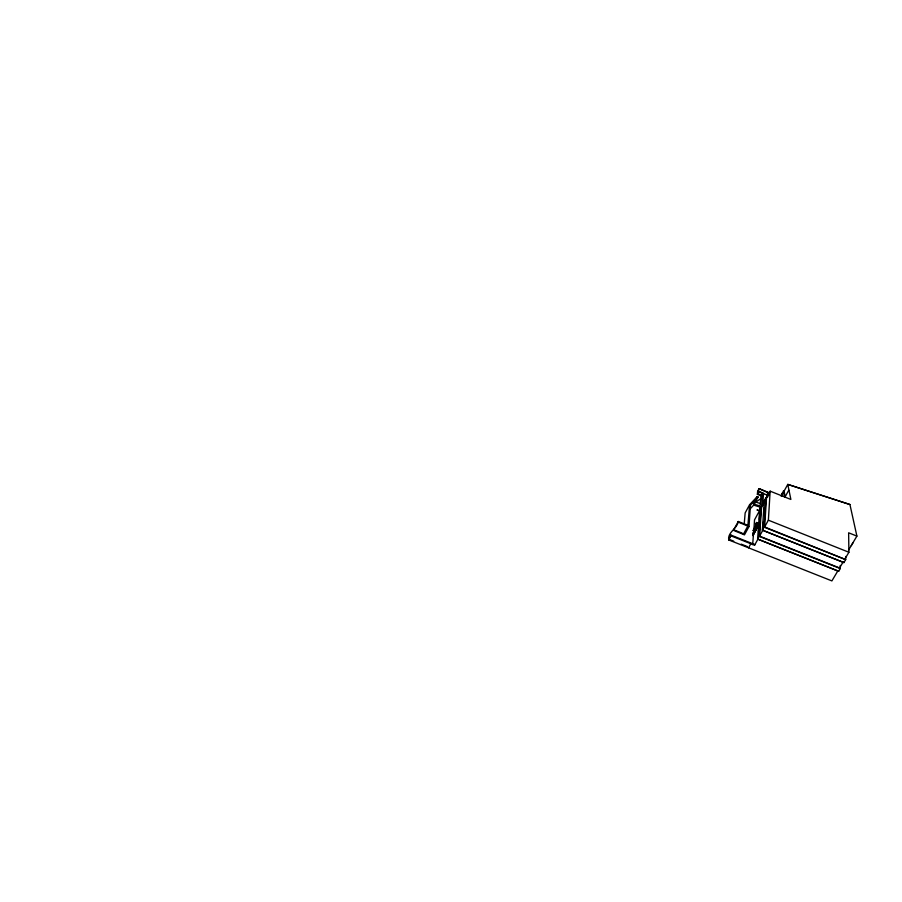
<?xml version="1.0" encoding="UTF-8"?>
<svg xmlns="http://www.w3.org/2000/svg" width="902" height="902" viewBox="0 0 902 902"><rect width="100%" height="100%" fill="white"/><g stroke="black" fill="none" stroke-linecap="round" stroke-linejoin="round"><path stroke-width="1.35" d="M753.711 533.093L754.523 519.868L764.231 502.042M762.754 505.379L763.509 493.247L758.864 491.398L757.387 494.375L761.074 495.841L759.698 509.45L761.581 506.901M768.707 495.322L768.876 492.571L759.067 488.647L757.612 491.342L757.387 494.375M764.603 527.343L766.508 497.859L765.956 497.633L764.332 500.61L762.359 530.139L843.911 562.589L845.67 559.612L764.625 526.971L768.369 520.183L770.15 491.162L790.874 499.449L787.784 484.397L849.932 504.522L856.9 536.104L848.466 550.333M766.677 497.769L766.858 495.006L768.098 492.717L759.067 488.647M767.839 496.855L768.098 492.717M762.934 530.365L843.911 562.589M763.239 525.821L763.509 521.66M764.062 513.328L764.434 507.77M762.359 530.139L764.028 527.118L765.956 497.633M752.832 534.176L757.003 526.565L757.274 522.777M747.927 525.325L738.298 521.491L733.382 530.297L744.466 534.875L748.998 526.543L750.475 505.03L749.573 504.737L757.161 496.686L758.086 496.979L753.689 505.109L749.855 509.19M840.247 565.43L840.269 568.564L838.657 571.27L757.612 539.058L759.123 536.295L761.175 506.732M759.552 536.465L762.528 493.146L761.074 495.841M757.477 526.757L757.748 522.968L753.542 530.793L757.973 523.216L756.553 522.495L755.955 526.869L756.677 527.151M753.452 534.097L757.725 526.689L752.911 535.63M757.612 539.058L759.698 509.45M758.03 539.227L838.657 571.27M758.537 531.932L759.033 524.964M759.416 519.383L759.912 512.404M730.981 535.1L730.913 535.833L754.568 545.225L754.624 544.492L730.981 535.1L728.771 539.204M753.779 530.883L756.282 526.272L756.553 522.495M754.85 530.241L756.564 526.543M752.674 544.628L753.779 529.767M759.033 489.098L757.624 493.687L762.269 495.536M757.082 509.867L758.379 510.273L757.308 510.216M752.73 535.281L752.899 533.003M744.229 523.972L745.153 512.934L749.596 504.692L747.871 525.956L743.361 534.266M837.969 570.673L831.892 580.911L728.703 539.937C727.486 532.112 737.002 529.034 738.298 521.491M728.703 539.937L730.913 535.833M750.475 505.03L758.086 496.979M755.865 499.088L757.161 496.686M760.476 503.598L755.154 501.884L754.647 502.82L761.254 498.411M770.15 491.162L764.885 500.835L764.332 500.61M755.696 524.254L756.643 523.51M753.102 530.534L756.316 524.536M753.249 530.726L757.263 522.934M756.598 526.464L754.906 529.485M752.843 534.018L757.003 526.407M753.52 534.379L757.409 527.23L757.657 523.825M748.581 547.83L750.825 543.737M782.192 496.055L781.808 493.721L784.086 490.688M781.222 496.303L782.519 493.946M783.06 492.966L787.784 484.397L849.932 504.522M754.568 545.225L758.052 538.911M762.957 529.993L759.574 536.149L840.269 568.237M783.432 490.778L784.39 496.607L785.101 496.833L788.765 490.203M839.582 567.956L843.167 561.912M844.937 558.936L848.895 552.261L848.635 532.8L856.9 536.104M755.154 501.884L753.271 503.88L759.495 505.83M781.808 493.721L782.462 493.631M753.689 505.109L758.988 506.766M852.988 542.711L851.24 545.642M756.237 523.081L756.947 523.363M764.028 527.118L845.67 559.612M756.282 526.272L757.714 526.847M737.859 521.965L748.998 526.543M759.123 536.295L840.269 568.564M733.811 529.812L742.211 533.15M730.011 539.7L733.743 541.177M741.196 544.131L747.408 546.601M757.793 491.387L766.858 495.006M768.369 520.183L848.895 552.261M784.142 491.004L785.101 496.833M845.648 556.444L845.67 559.229"/></g></svg>
